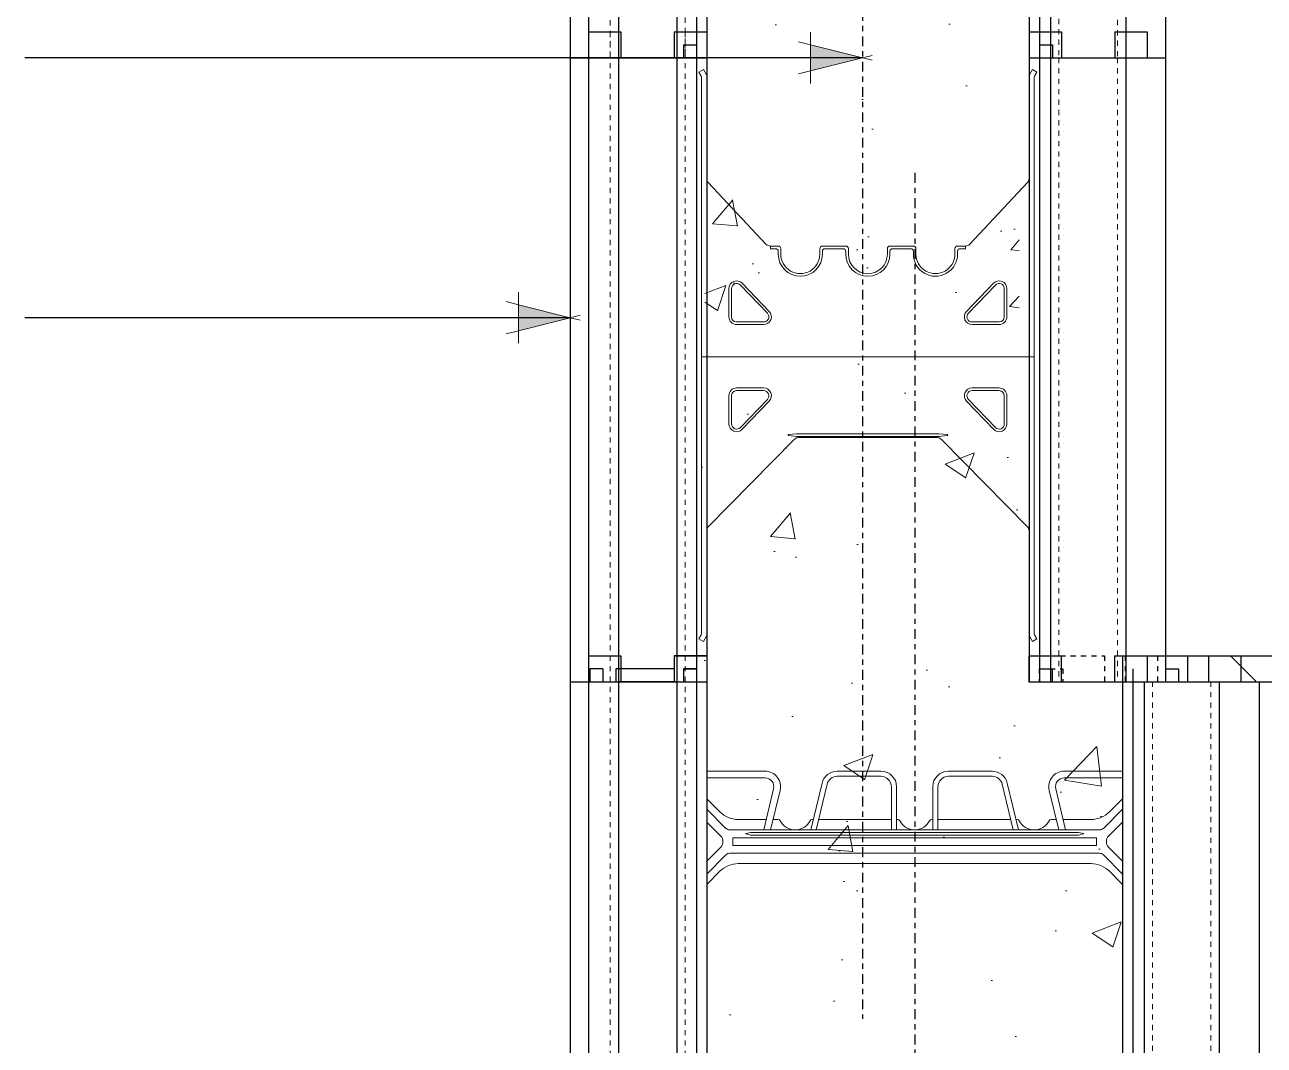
# Model space of a CAD drawing. Header units: inches. Extents: x -106.5 to -32.3, y 209.8 to 294.3.
# Drawn here: x -93.17 to -69.32, y 261.83 to 281.46 of the extents above; entities that cross this region are included whole.
import ezdxf

# ---------------------------------------------------------------- set-up
doc = ezdxf.new("R2010")
doc.units = ezdxf.units.IN
doc.header["$MEASUREMENT"] = 0
for name, pattern in [('CENTER', [2, 1.25, -0.25, 0.25, -0.25]), ('DASHED2', [0.375, 0.25, -0.125]), ('HIDDEN', [0.375, 0.25, -0.125])]:
    doc.linetypes.add(name, pattern=pattern)
for name, color, linetype, lineweight in [('A2 Hatch', 8, 'Continuous', 9), ('DETAILS', 7, 'Continuous', 13), ('DIM', 3, 'Continuous', 13), ('REBAR', 2, 'CENTER', 30)]:
    doc.layers.add(name, color=color, linetype=linetype, lineweight=lineweight)
doc.styles.add('ARCTEXT', font='arctext.shx', dxfattribs={"width": 0.85})
doc.dimstyles.new('ARCTEXT1-4', dxfattribs={"dimtxt": 4, "dimasz": 2, "dimexe": 2, "dimexo": 2, "dimgap": 2, "dimtad": 1, "dimdec": 4, "dimzin": 3, "dimdsep": 46, "dimlunit": 4, "dimtxsty": 'ARCTEXT', "dimblk": 'ARCHTICK', "dimcen": 2, "dimaunit": 1, "dimadec": 0, "dimazin": 0, "dimtfac": 1, "dimtdec": 4, "dimtmove": 2, "dimatfit": 3, "dimldrblk": 'arrow', "dimfxl": 0, "dimtolj": 1, "dimtzin": 0, "dimarcsym": 0})

# ---------------------------------------------------------------- blocks, each defined once
blk = doc.blocks.new('_ArchTick')
at = {"color": 0, "linetype": 'ByBlock', "const_width": 0.15}
blk.add_lwpolyline([(-0.5, -0.5), (0.5, 0.5)], dxfattribs=at)
blk = doc.blocks.new('arrow')
at = {"layer": 'DIM'}
blk.add_hatch(color=253, dxfattribs=at).paths.add_polyline_path([(-2, 0.5), (-2, -0.5), (0, 0)])
at = {"layer": 'DIM', "lineweight": 9}
for points in [[(-2, 0.9831764405007561), (-2, 0.5), (-2.46875, 0.6171875)], [(0.3742552490839444, 0.0935638122700766), (0, 0)], [(0.3742552490839444, -0.0935638122700766), (0, 0)], [(-2, -0.9831764405007561), (-2, -0.5), (-2.46875, -0.6171875)]]:
    blk.add_lwpolyline(points, dxfattribs=at)
at = {"layer": 'DIM', "lineweight": 15}
blk.add_lwpolyline([(0, 0), (-2, -0.5), (-2, 0.5), (0, 0)], dxfattribs=at)

msp = doc.modelspace()

# ---------------------------------------------------------------- hatches: boundary and pattern name
at = {"layer": 'A2 Hatch', "ltscale": 0.15}
h = msp.add_hatch(dxfattribs=at)
h.set_pattern_fill('AR-CONC', color=256, scale=0.8, style=0)
h.set_pattern_definition([(49.99999999999999, (-6462.453448994974, 1641.199042429756), (5.738081460806028, -0.5020170798607609), [0.6000000000000001, -6.600000000000001]), (355, (-6462.453448994974, 1641.199042429756), (-1.110010668904, 6.017537069600095), [0.48, -5.28]), (100.4514, (-6461.975275554973, 1641.157207709756), (4.628075053712172, 5.515516336487629), [0.5099215199999998, -5.609136895999997]), (46.18420000000001, (-6462.453448994974, 1642.799042429756), (8.537928389005156, -1.324152114632145), [0.9, -9.9]), (96.6356, (-6461.741955034973, 1642.688695973756), (7.477301644389627, 7.792942967203534), [0.7648823039999996, -8.413703999999994]), (351.1842, (-6462.453448994974, 1642.799042429756), (7.477295561069018, 7.792948807402597), [0.7200000000000001, -7.920000000000001]), (21, (-6461.653448994974, 1642.399042429756), (4.775256416947694, -3.220951125322711), [0.6000000000000001, -6.600000000000001]), (326.0000000000001, (-6461.653448994974, 1642.399042429756), (1.946522655372654, 5.801200360374825), [0.48, -5.28]), (71.4514, (-6461.255511130974, 1642.130629581756), (6.72178102865192, 2.580243973679619), [0.5099215200000001, -5.609136896]), (37.50000000000001, (-6462.453448994974, 1641.199042429756), (0.09727884253832536, 2.663150830650492), [0, -5.216, 0, -5.36, 0, -5.300000000000001]), (7.499999999999999, (-6462.453448994974, 1641.199042429756), (2.104556299537189, 3.155293695058882), [0, -3.056, 0, -5.096, 0, -2.02]), (327.5, (-6464.237448994974, 1641.199042429756), (4.270579489379273, -0.1804389738750384), [0, -2, 0, -6.24, 0, -8.28]), (317.5, (-6465.037448994974, 1641.199042429756), (4.66548935473909, 0.8008398586585411), [0, -2.6, 0, -4.144, 0, -5.88])])
h.paths.add_polyline_path([(-78.04227284207633, 291.1512644696313), (-80.02869239595935, 290.4775849239045), (-80.22869239595826, 233.4617929078313), (-77.35873194336824, 234.4351188349624), (-78.29477496016813, 237.1951464529052), (-73.6985808824557, 232.5989523751923), (-74.63462389925559, 235.3589799931351), (-72.02869239595753, 236.2427624488132), (-72.03298968345558, 268.8246777399522), (-74.03298968345558, 268.8246777399504), (-74.0329896834574, 292.5109832922276), (-75.3181647979655, 292.075125627804), (-74.38212178116379, 289.3150980098608), (-78.97831585887621, 293.9112920875737)])
h = msp.add_hatch(dxfattribs=at)
h.set_pattern_fill('ANSI32', color=256, scale=5, angle=90, style=0)
h.set_pattern_definition([(135, (-3316.197850116678, 609.3364192927315), (-1.325825214724777, -1.325825214724776), []), (135, (-3316.197850116678, 610.2203027677315), (-1.325825214724777, -1.325825214724776), [])])
edge = h.paths.add_edge_path()
edge.add_line((-70.04458326327773, 269.3192884694649), (-42.66656147189866, 269.3192884694649))
edge.add_line((-70.04458326327773, 268.8192884694649), (-42.66651599439507, 268.8192884694649))
edge.add_line((-42.66656147189866, 269.3192884694649), (-42.66656147189866, 268.8192884694649))
edge.add_line((-70.04458326327773, 269.3192884694649), (-70.04458326327773, 268.8192884694649))

# ---------------------------------------------------------------- linework, layer by layer
at = {"color": 1}
for p, q in [((-71.21958326327882, 293.4651293362422), (-71.21958326327882, 280.8193004399625)), ((-71.98458326327824, 293.2056852266267), (-71.98458326327824, 280.8193004399625)), ((-73.6445832632781, 292.6427084658917), (-73.6445832632781, 280.8193004399625)), ((-73.42958326327795, 292.715624130685), (-73.42958326327795, 280.8193004399625)), ((-73.84458326328246, 292.5748799405008), (-73.84458326327882, 280.8193004399625)), ((-80.24458326327846, 290.4616543806922), (-80.24458326327846, 280.8193004399625)), ((-80.04458326327773, 290.472195653417), (-80.04458326327773, 280.8193004399625)), ((-80.61958326327664, 290.3443014204788), (-80.61958326327664, 280.8193004399625)), ((-81.74458326328028, 289.9922425398336), (-81.74458326327664, 280.8193004399625)), ((-82.31958326327555, 289.8123013341717), (-82.31958326327737, 280.8193004399625)), ((-82.66958326327773, 289.7027719046378), (-82.66958326327773, 280.8193004399625)), ((-82.31958326327737, 281.3193004399625), (-81.69458326327737, 281.3193004399625)), ((-82.31958326327737, 281.3193004399625), (-82.31958326327737, 268.8193004399625)), ((-81.74458326327664, 281.3193004399625), (-81.74458326327664, 268.8193004399625)), ((-81.69458326327737, 281.3193004399625), (-81.69458326327737, 280.8193004399625)), ((-80.66958326327773, 281.3193004399625), (-80.66958326327955, 280.8193004399625)), ((-80.66958326327955, 281.3193004399625), (-80.04458326327955, 281.3193004399625)), ((-80.61958326327664, 281.3193004399625), (-80.61958326327664, 268.8193004399625)), ((-80.04458326327773, 281.3193004399625), (-80.04458326327773, 268.8193004399625)), ((-80.04458326327773, 281.3193004399625), (-80.04458326327773, 280.8193004399625)), ((-73.84458326327882, 281.3193004399625), (-73.84458326327882, 268.8193004399625)), ((-73.84458326327882, 281.3193004399625), (-73.21958326327882, 281.3193004399625)), ((-73.844583263277, 281.3193004399627), (-73.844583263277, 280.8193004399625)), ((-73.21958326327882, 281.3193004399627), (-73.21958326327882, 280.8193004399625)), ((-72.19458326327737, 281.3193004399625), (-72.19458326327737, 280.8193004399625)), ((-72.19458326327737, 281.3193004399625), (-71.56958326327737, 281.3193004399625)), ((-71.56958326327737, 281.3193004399625), (-71.56958326327737, 280.8193004399625)), ((-80.49458326327846, 281.0693004399625), (-80.49458326327846, 280.8193004399625)), ((-80.49458326327846, 281.0693004399625), (-80.24458326327846, 281.0693004399625)), ((-80.24458326327846, 281.0693004399625), (-80.24458326327846, 268.8193004399625)), ((-73.6445832632781, 281.0693004399625), (-73.6445832632781, 268.8193004399625)), ((-73.6445832632781, 281.0693004399625), (-73.3945832632781, 281.0693004399625)), ((-73.3945832632781, 281.0693004399625), (-73.3945832632781, 280.8193004399625)), ((-82.66958326327773, 280.8193004399625), (-82.66958326327773, 268.8193004399625)), ((-82.66958326327773, 280.8193004399625), (-80.49458326327664, 280.8193004399625)), ((-82.66958326327773, 280.8193004399625), (-80.04458326327773, 280.8193004399625)), ((-82.66958326327773, 280.8192884694649), (-80.04458326327773, 280.8192884694649)), ((-82.66958326327773, 280.8192884694649), (-80.49458326327664, 280.8192884694649)), ((-80.61958326327664, 280.8193004399625), (-81.74458326327846, 280.8193004399625)), ((-80.61958326327664, 280.8192884694649), (-81.74458326327846, 280.8192884694649)), ((-80.24458326327846, 280.8193004399625), (-80.04458326327955, 280.8193004399625)), ((-80.24458326327846, 280.8192884694649), (-80.04458326327955, 280.8192884694649)), ((-73.84458326327882, 280.8193004399625), (-73.6445832632781, 280.8193004399625)), ((-73.844583263277, 280.8193004399625), (-71.21958326327882, 280.8193004399625)), ((-73.42958326327795, 280.8193004399625), (-71.21958326327882, 280.8193004399625)), ((-73.42958326327795, 280.8193004399625), (-73.42958326327795, 268.8193004399625)), ((-71.98458326327824, 280.8193004399625), (-71.98458326327824, 268.8193004399625)), ((-71.21958326327882, 280.8193004399625), (-71.21958326327882, 268.8193004399625)), ((-82.31958326327737, 269.3193004399584), (-81.69458326327737, 269.3193004399584)), ((-82.31958326327737, 269.3193004399584), (-81.69458326327737, 269.3193004399584)), ((-82.31958326327737, 269.3193004399584), (-81.69458326327737, 269.3193004399584)), ((-82.31958326327737, 269.3193004399584), (-81.69458326327737, 269.3193004399584)), ((-82.31958326327737, 269.3193004399584), (-81.69458326327737, 269.3193004399584)), ((-82.31958326327737, 269.3193004399584), (-81.69458326327737, 269.3193004399584)), ((-82.31958326327737, 269.3193004399584), (-81.69458326327737, 269.3193004399584)), ((-82.31958326327737, 269.3193004399586), (-81.69458326327737, 269.3193004399586)), ((-82.31958326327737, 269.3192884694649), (-81.69458326327737, 269.3192884694649)), ((-82.31958326327737, 269.3192884694649), (-82.31958326327737, 256.8192884694649)), ((-81.74458326327664, 269.3192884694649), (-81.74458326327664, 256.8192884694649)), ((-81.69458326327737, 269.3193004399584), (-81.69458326327737, 268.8193004399584)), ((-81.69458326327737, 269.3193004399584), (-81.69458326327737, 268.8193004399584)), ((-81.69458326327737, 269.3193004399584), (-81.69458326327737, 268.8193004399584)), ((-81.69458326327737, 269.3193004399584), (-81.69458326327737, 268.8193004399584)), ((-81.69458326327737, 269.3193004399584), (-81.69458326327737, 268.8193004399584)), ((-81.69458326327737, 269.3193004399584), (-81.69458326327737, 268.8193004399584)), ((-81.69458326327737, 269.3193004399584), (-81.69458326327737, 268.8193004399584)), ((-81.69458326327737, 269.3193004399586), (-81.69458326327737, 268.8193004399586)), ((-81.69458326327737, 269.3192884694649), (-81.69458326327737, 268.8192884694649)), ((-80.66958326327773, 269.3193004399584), (-80.66958326327955, 268.8193004399582)), ((-80.66958326327955, 269.3193004399584), (-80.04458326327955, 269.3193004399584)), ((-80.66958326327773, 269.3193004399584), (-80.66958326327955, 268.8193004399582)), ((-80.66958326327955, 269.3193004399584), (-80.04458326327955, 269.3193004399584)), ((-80.66958326327773, 269.3193004399584), (-80.66958326327955, 268.8193004399584)), ((-80.66958326327955, 269.3193004399584), (-80.04458326327955, 269.3193004399584)), ((-80.66958326327773, 269.3193004399584), (-80.66958326327955, 268.8193004399584)), ((-80.66958326327955, 269.3193004399584), (-80.04458326327955, 269.3193004399584)), ((-80.66958326327955, 269.3193004399584), (-80.66958326327955, 268.8193004399584)), ((-80.66958326327955, 269.3193004399584), (-80.04458326327955, 269.3193004399584)), ((-80.66958326327773, 269.3193004399584), (-80.66958326327955, 268.8193004399584)), ((-80.66958326327955, 269.3193004399584), (-80.04458326327955, 269.3193004399584)), ((-80.66958326327773, 269.3193004399584), (-80.66958326327955, 268.8193004399584)), ((-80.66958326327955, 269.3193004399584), (-80.04458326327955, 269.3193004399584)), ((-80.66958326327773, 269.3193004399627), (-80.66958326327773, 268.8193004399625)), ((-80.04458326327773, 269.3193004399625), (-80.66958326327773, 269.3193004399625)), ((-80.66958326327773, 269.3193004399586), (-80.66958326327955, 268.8193004399586)), ((-80.66958326327955, 269.3193004399586), (-80.04458326327955, 269.3193004399586)), ((-80.66958326327773, 269.3193004399627), (-80.66958326327773, 268.8193004399627)), ((-80.04458326327955, 269.3193004399627), (-80.66958326327955, 269.3193004399627)), ((-80.66958326327773, 269.3192884694649), (-80.66958326327955, 268.8192884694649)), ((-80.66958326327955, 269.3192884694649), (-80.04458326327955, 269.3192884694649)), ((-80.66958326327773, 269.3192884694652), (-80.66958326327773, 268.8192884694652)), ((-80.04458326327773, 269.3192884694652), (-80.66958326327773, 269.3192884694652)), ((-80.61958326327664, 269.3192884694649), (-80.61958326327664, 256.8192884694649)), ((-80.04458326327773, 269.3193004399584), (-80.04458326327773, 268.8193004399584)), ((-80.04458326327773, 269.3193004399584), (-80.04458326327773, 268.8193004399584)), ((-80.04458326327773, 269.3193004399584), (-80.04458326327773, 268.8193004399584)), ((-80.04458326327773, 269.3193004399584), (-80.04458326327773, 268.8193004399584)), ((-80.04458326327773, 269.3193004399584), (-80.04458326327773, 268.8193004399584)), ((-80.04458326327773, 269.3193004399625), (-80.04458326327773, 268.8193004399625)), ((-80.04458326327773, 269.3193004399586), (-80.04458326327773, 268.8193004399586)), ((-80.04458326327773, 269.3193004399627), (-80.04458326327955, 268.8193004399625)), ((-80.04458326327773, 269.3193004399625), (-80.04458326327773, 268.8193004399625)), ((-80.04458326327773, 269.3192884694649), (-80.04458326327773, 256.8192884694649)), ((-80.04458326327773, 269.3192884694649), (-80.04458326327773, 268.8192884694649)), ((-80.04458326327773, 269.3192884694652), (-80.04458326327773, 268.8192884694649)), ((-73.84888055077687, 269.3193004399586), (-73.84888055077505, 268.8193004399584)), ((-73.84888055077687, 269.3193004399584), (-73.22388055077687, 269.3193004399584)), ((-73.84888055077687, 269.3193004399586), (-73.84888055077505, 268.8193004399586)), ((-73.6445832632781, 269.3193004399627), (-73.6445832632781, 268.8193004399625)), ((-73.22388055077687, 269.3193004399586), (-73.22388055077687, 268.8193004399584)), ((-72.19888055077541, 269.3193004399584), (-72.19888055077541, 268.8193004399584)), ((-72.19888055077541, 269.3193004399584), (-71.57388055077541, 269.3193004399584)), ((-72.04458326327773, 269.3192884694649), (-72.04458326327773, 256.8192884694649)), ((-71.57388055077541, 269.3193004399584), (-71.57388055077541, 268.8193004399584)), ((-71.41958326327773, 269.3192884694649), (-70.79458326327773, 269.3192884694649)), ((-70.79458326327773, 269.3192884694649), (-70.79458326327773, 268.8192884694649)), ((-70.3945832632781, 269.3192884694649), (-70.3945832632781, 268.8192884694649)), ((-70.3945832632781, 269.3192884694649), (-69.7695832632781, 269.3192884694649)), ((-69.7695832632781, 269.3192884694649), (-69.7695832632781, 268.8192884694649)), ((-82.29458326327773, 269.0693004399625), (-82.29458326327773, 268.8193004399625)), ((-82.04458326327773, 269.0693004399625), (-82.29458326327773, 269.0693004399625)), ((-82.29458326327773, 269.0693004399627), (-82.29458326327773, 268.8193004399627)), ((-82.04458326327773, 269.0693004399627), (-82.29458326327773, 269.0693004399627)), ((-82.29458326327773, 269.0692884694652), (-82.29458326327773, 268.8192884694652)), ((-82.04458326327773, 269.0692884694652), (-82.29458326327773, 269.0692884694652)), ((-82.04458326327773, 269.0693004399625), (-82.04458326327773, 268.8193004399625)), ((-82.04458326327773, 269.0693004399627), (-82.04458326327955, 268.8193004399627)), ((-82.04458326327773, 269.0692884694652), (-82.04458326327773, 268.8192884694652)), ((-80.66958326327773, 269.0693004399625), (-81.79458326327773, 269.0693004399625)), ((-81.79458326327773, 269.0693004399625), (-81.79458326327773, 268.8193004399625)), ((-80.66958326327773, 269.0693004399627), (-81.79458326327773, 269.0693004399627)), ((-81.79458326327773, 269.0693004399627), (-81.79458326327955, 268.8193004399627)), ((-80.66958326327773, 269.0692884694652), (-81.79458326327773, 269.0692884694652)), ((-81.79458326327773, 269.0692884694652), (-81.79458326327773, 268.8192884694652)), ((-80.49458326327846, 269.0693004399584), (-80.49458326327846, 268.8193004399584)), ((-80.49458326327846, 269.0693004399584), (-80.24458326327846, 269.0693004399584)), ((-80.49458326327846, 269.0693004399584), (-80.49458326327846, 268.8193004399584)), ((-80.49458326327846, 269.0693004399584), (-80.24458326327846, 269.0693004399584)), ((-80.49458326327846, 269.0693004399584), (-80.49458326327846, 268.8193004399584)), ((-80.49458326327846, 269.0693004399584), (-80.24458326327846, 269.0693004399584)), ((-80.49458326327846, 269.0693004399584), (-80.49458326327846, 268.8193004399584)), ((-80.49458326327846, 269.0693004399584), (-80.24458326327846, 269.0693004399584)), ((-80.49458326327664, 269.0693004399584), (-80.49458326327664, 268.8193004399584)), ((-80.49458326327664, 269.0693004399584), (-80.24458326327664, 269.0693004399584)), ((-80.49458326327846, 269.0693004399584), (-80.49458326327846, 268.8193004399584)), ((-80.49458326327846, 269.0693004399584), (-80.24458326327846, 269.0693004399584)), ((-80.49458326327846, 269.0693004399584), (-80.49458326327846, 268.8193004399584)), ((-80.49458326327846, 269.0693004399584), (-80.24458326327846, 269.0693004399584)), ((-80.49458326327846, 269.0693004399625), (-80.49458326327846, 268.8193004399625)), ((-80.24458326327846, 269.0693004399625), (-80.49458326327846, 269.0693004399625)), ((-80.49458326327846, 269.0693004399586), (-80.49458326327846, 268.8193004399586)), ((-80.49458326327846, 269.0693004399586), (-80.24458326327846, 269.0693004399586)), ((-80.49458326327664, 269.0693004399625), (-80.49458326327664, 268.8193004399625)), ((-80.24458326327664, 269.0693004399625), (-80.49458326327664, 269.0693004399625)), ((-80.49458326327846, 269.0692884694649), (-80.49458326327846, 268.8192884694649)), ((-80.49458326327846, 269.0692884694649), (-80.24458326327846, 269.0692884694649)), ((-80.49458326327846, 269.0692884694649), (-80.49458326327846, 268.8192884694649)), ((-80.24458326327846, 269.0692884694649), (-80.49458326327846, 269.0692884694649)), ((-80.24458326327846, 269.0693004399625), (-80.24458326327846, 268.8193004399625)), ((-80.24458326327664, 269.0693004399625), (-80.24458326327846, 268.8193004399625)), ((-80.24458326327846, 269.0692884694649), (-80.24458326327846, 256.8192884694649)), ((-80.24458326327846, 269.0692884694649), (-80.24458326327846, 268.8192884694649)), ((-73.64888055077614, 269.0693004399584), (-73.39888055077614, 269.0693004399584)), ((-73.39888055077614, 269.0693004399584), (-73.39888055077614, 268.8193004399584)), ((-71.844583263277, 269.0692884694649), (-71.844583263277, 256.8192884694649)), ((-71.219583263277, 269.0692884694649), (-70.969583263277, 269.0692884694649)), ((-70.969583263277, 269.0692884694649), (-70.969583263277, 268.8192884694649)), ((-82.66958326327773, 268.8193004399584), (-80.04458326327773, 268.8193004399584)), ((-82.66958326327773, 268.8193004399584), (-80.04458326327773, 268.8193004399584)), ((-82.66958326327773, 268.8193004399584), (-80.49458326327664, 268.8193004399584)), ((-82.66958326327773, 268.8193004399584), (-80.49458326327664, 268.8193004399584)), ((-82.66958326327773, 268.8193004399584), (-80.04458326327773, 268.8193004399584)), ((-82.66958326327773, 268.8193004399584), (-80.04458326327773, 268.8193004399584)), ((-82.66958326327773, 268.8193004399584), (-80.04458326327773, 268.8193004399584)), ((-82.66958326327773, 268.8193004399584), (-80.49458326327664, 268.8193004399584)), ((-82.66958326327773, 268.8193004399584), (-80.49458326327664, 268.8193004399584)), ((-82.66958326327773, 268.8193004399584), (-80.04458326327773, 268.8193004399584)), ((-82.66958326327773, 268.8193004399584), (-80.04458326327955, 268.8193004399584)), ((-82.66958326327773, 268.8193004399584), (-80.49458326327664, 268.8193004399584)), ((-82.66958326327773, 268.8193004399584), (-80.49458326327664, 268.8193004399584)), ((-82.66958326327773, 268.8193004399584), (-80.04458326327773, 268.8193004399584)), ((-82.66958326327773, 268.8193004399584), (-80.49458326327664, 268.8193004399584)), ((-82.66958326327773, 268.8193004399586), (-80.49458326327664, 268.8193004399586)), ((-82.66958326327773, 268.8193004399586), (-80.04458326327773, 268.8193004399586)), ((-82.66958326327773, 268.8193004399625), (-80.04458326327773, 268.8193004399625)), ((-82.66958326327773, 268.8192884694649), (-82.66958326327773, 256.8192884694649)), ((-82.66958326327773, 268.8192884694649), (-80.49458326327664, 268.8192884694649)), ((-82.66958326327773, 268.8192884694649), (-80.04458326327773, 268.8192884694649)), ((-80.61958326327664, 268.8193004399584), (-81.74458326327846, 268.8193004399584)), ((-80.61958326327664, 268.8193004399584), (-81.74458326327846, 268.8193004399584)), ((-80.61958326327664, 268.8193004399584), (-81.74458326327846, 268.8193004399584)), ((-80.61958326327664, 268.8193004399584), (-81.74458326327846, 268.8193004399584)), ((-80.61958326327664, 268.8193004399584), (-81.74458326327664, 268.8193004399584)), ((-80.61958326327664, 268.8193004399584), (-81.74458326327846, 268.8193004399584)), ((-80.61958326327664, 268.8193004399584), (-81.74458326327846, 268.8193004399584)), ((-80.61958326327664, 268.8193004399586), (-81.74458326327846, 268.8193004399586)), ((-80.61958326327664, 268.8192884694649), (-81.74458326327846, 268.8192884694649)), ((-80.24458326327846, 268.8193004399584), (-80.04458326327955, 268.8193004399584)), ((-80.24458326327846, 268.8193004399584), (-80.04458326327955, 268.8193004399584)), ((-80.24458326327846, 268.8193004399584), (-80.04458326327955, 268.8193004399584)), ((-80.24458326327846, 268.8193004399584), (-80.04458326327955, 268.8193004399584)), ((-80.24458326327664, 268.8193004399584), (-80.04458326327955, 268.8193004399584)), ((-80.24458326327846, 268.8193004399584), (-80.04458326327955, 268.8193004399584)), ((-80.24458326327846, 268.8193004399584), (-80.04458326327955, 268.8193004399584)), ((-80.24458326327846, 268.8193004399586), (-80.04458326327955, 268.8193004399586)), ((-80.24458326327846, 268.8192884694649), (-80.04458326327955, 268.8192884694649)), ((-73.84888055077687, 268.8193004399584), (-73.64888055077614, 268.8193004399584)), ((-73.84458326327882, 268.8193004399584), (-71.42388055077578, 268.8193004399584)), ((-73.84458326327882, 268.8193004399586), (-71.42388055077578, 268.8193004399586)), ((-73.844583263277, 268.8193004399625), (-71.21958326327882, 268.8193004399625)), ((-73.63388055077672, 268.8193004399584), (-71.42388055077578, 268.8193004399584)), ((-71.62958326327686, 268.8192884694649), (-69.41958326327773, 268.8192884694649)), ((-71.62958326327686, 268.8192884694649), (-71.62958326327686, 256.8192884694649)), ((-71.41958326327773, 268.8193004399584), (-71.219583263277, 268.8193004399584)), ((-71.41958326327773, 268.8193004399586), (-71.219583263277, 268.8193004399586)), ((-71.41958326327773, 268.8192884694649), (-71.219583263277, 268.8192884694649)), ((-70.18458326327715, 268.8192884694649), (-70.18458326327715, 256.8192884694649)), ((-69.41958326327773, 268.8192884694649), (-69.41958326327773, 256.8192884694649))]:
    msp.add_line(p, q, dxfattribs=at)
at = {"color": 1, "linetype": 'HIDDEN', "ltscale": 0.02}
for p, q in [((-82.31958326327737, 281.3193004399625), (-81.69458326327737, 281.3193004399625)), ((-82.31958326327737, 281.3193004399625), (-82.31958326327737, 280.8193004399625)), ((-81.69458326327737, 281.3193004399625), (-81.69458326327737, 280.8193004399625)), ((-80.66958326327773, 281.3193004399625), (-80.66958326327955, 280.8193004399625)), ((-80.66958326327955, 281.3193004399625), (-80.04458326327955, 281.3193004399625)), ((-73.844583263277, 281.3193004399627), (-73.219583263277, 281.3193004399627)), ((-73.219583263277, 281.3193004399627), (-73.219583263277, 280.8193004399627)), ((-72.19458326327555, 281.3193004399627), (-72.19458326327555, 280.8193004399627)), ((-72.19458326327555, 281.3193004399627), (-71.56958326327555, 281.3193004399627)), ((-71.56958326327555, 281.3193004399627), (-71.56958326327555, 280.8193004399627)), ((-73.64458326327627, 281.0693004399627), (-73.64458326327627, 280.8193004399625)), ((-73.64458326327627, 281.0693004399627), (-73.39458326327627, 281.0693004399627)), ((-73.39458326327627, 281.0693004399627), (-73.39458326327627, 280.8193004399627)), ((-82.31958326327737, 269.3193004399584), (-81.69458326327737, 269.3193004399584)), ((-82.31958326327737, 269.3193004399584), (-82.31958326327737, 268.8193004399584)), ((-82.31958326327737, 269.3193004399584), (-81.69458326327737, 269.3193004399584)), ((-82.31958326327737, 269.3193004399584), (-81.69458326327737, 269.3193004399584)), ((-82.31958326327737, 269.3193004399584), (-82.31958326327737, 268.8193004399584)), ((-82.31958326327737, 269.3193004399584), (-81.69458326327737, 269.3193004399584)), ((-82.31958326327737, 269.3193004399584), (-82.31958326327737, 268.8193004399584)), ((-82.31958326327737, 269.3193004399584), (-81.69458326327737, 269.3193004399584)), ((-82.31958326327737, 269.3193004399584), (-81.69458326327737, 269.3193004399584)), ((-82.31958326327737, 269.3193004399584), (-82.31958326327737, 268.8193004399584)), ((-82.31958326327737, 269.3193004399584), (-81.69458326327737, 269.3193004399584)), ((-82.31958326327737, 269.3193004399584), (-81.69458326327737, 269.3193004399584)), ((-82.31958326327737, 269.3193004399584), (-82.31958326327737, 268.8193004399584)), ((-82.31958326327737, 269.3193004399586), (-81.69458326327737, 269.3193004399586)), ((-82.31958326327737, 269.3193004399586), (-82.31958326327737, 268.8193004399586)), ((-82.31958326327737, 269.3193004399625), (-81.69458326327737, 269.3193004399625)), ((-82.31958326327737, 269.3193004399625), (-82.31958326327737, 268.8193004399625)), ((-82.31958326327737, 269.3192884694649), (-81.69458326327737, 269.3192884694649)), ((-82.31958326327737, 269.3192884694649), (-82.31958326327737, 268.8192884694649)), ((-81.69458326327737, 269.3193004399584), (-81.69458326327737, 268.8193004399584)), ((-81.69458326327737, 269.3193004399584), (-81.69458326327737, 268.8193004399584)), ((-81.69458326327737, 269.3193004399584), (-81.69458326327737, 268.8193004399584)), ((-81.69458326327737, 269.3193004399584), (-81.69458326327737, 268.8193004399584)), ((-81.69458326327737, 269.3193004399584), (-81.69458326327737, 268.8193004399584)), ((-81.69458326327737, 269.3193004399584), (-81.69458326327737, 268.8193004399584)), ((-81.69458326327737, 269.3193004399584), (-81.69458326327737, 268.8193004399584)), ((-81.69458326327737, 269.3193004399584), (-81.69458326327737, 268.8193004399584)), ((-81.69458326327737, 269.3193004399586), (-81.69458326327737, 268.8193004399586)), ((-81.69458326327737, 269.3193004399625), (-81.69458326327737, 268.8193004399625)), ((-81.69458326327737, 269.3192884694649), (-81.69458326327737, 268.8192884694649)), ((-80.66958326327773, 269.3193004399584), (-80.66958326327955, 268.8193004399584)), ((-80.66958326327955, 269.3193004399584), (-80.04458326327955, 269.3193004399584)), ((-80.66958326327773, 269.3193004399584), (-80.66958326327955, 268.8193004399582)), ((-80.66958326327955, 269.3193004399584), (-80.04458326327955, 269.3193004399584)), ((-80.66958326327773, 269.3193004399584), (-80.66958326327955, 268.8193004399584)), ((-80.66958326327955, 269.3193004399584), (-80.04458326327955, 269.3193004399584)), ((-80.66958326327773, 269.3193004399584), (-80.66958326327955, 268.8193004399584)), ((-80.66958326327955, 269.3193004399584), (-80.04458326327955, 269.3193004399584)), ((-80.66958326327773, 269.3193004399584), (-80.66958326327955, 268.8193004399584)), ((-80.66958326327955, 269.3193004399584), (-80.04458326327955, 269.3193004399584)), ((-80.66958326327773, 269.3193004399584), (-80.66958326327955, 268.8193004399584)), ((-80.66958326327955, 269.3193004399584), (-80.04458326327955, 269.3193004399584)), ((-80.66958326327955, 269.3193004399584), (-80.66958326327955, 268.8193004399584)), ((-80.66958326327955, 269.3193004399584), (-80.04458326327955, 269.3193004399584)), ((-80.66958326327773, 269.3193004399584), (-80.66958326327955, 268.8193004399584)), ((-80.66958326327955, 269.3193004399584), (-80.04458326327955, 269.3193004399584)), ((-80.66958326327773, 269.3193004399586), (-80.66958326327955, 268.8193004399586)), ((-80.66958326327955, 269.3193004399586), (-80.04458326327955, 269.3193004399586)), ((-80.66958326327773, 269.3193004399625), (-80.66958326327955, 268.8193004399625)), ((-80.66958326327955, 269.3193004399625), (-80.04458326327955, 269.3193004399625)), ((-80.66958326327773, 269.3192884694649), (-80.66958326327955, 268.8192884694649)), ((-80.66958326327955, 269.3192884694649), (-80.04458326327955, 269.3192884694649)), ((-73.84888055077505, 269.3193004399586), (-73.22388055077505, 269.3193004399586)), ((-73.84888055077505, 269.3193004399586), (-73.22388055077505, 269.3193004399586)), ((-73.6445832632781, 269.3193004399627), (-72.3945832632781, 269.3193004399627)), ((-73.22388055077687, 269.3193004399589), (-73.22388055077687, 268.8193004399586)), ((-73.22388055077687, 269.3193004399591), (-73.22388055077687, 268.8193004399586)), ((-72.3945832632781, 269.3193004399627), (-72.3945832632781, 268.8193004399627)), ((-72.19888055077541, 269.3193004399586), (-72.19888055077541, 268.8193004399586)), ((-72.19888055077541, 269.3193004399586), (-71.57388055077541, 269.3193004399586)), ((-72.19888055077541, 269.3193004399586), (-72.19888055077541, 268.8193004399586)), ((-72.19888055077541, 269.3193004399586), (-71.57388055077541, 269.3193004399586)), ((-71.99458326327664, 269.3193004399627), (-71.99458326327664, 268.8193004399627)), ((-71.99458326327664, 269.3193004399627), (-71.36958326327664, 269.3193004399627)), ((-71.57388055077541, 269.3193004399586), (-71.57388055077541, 268.8193004399586)), ((-71.57388055077541, 269.3193004399586), (-71.57388055077541, 268.8193004399586)), ((-71.36958326327664, 269.3193004399627), (-71.36958326327664, 268.8193004399627)), ((-73.64888055077614, 269.0693004399586), (-73.64888055077432, 268.8193004399584)), ((-73.64888055077614, 269.0693004399586), (-73.39888055077614, 269.0693004399586)), ((-73.64888055077614, 269.0693004399586), (-73.64888055077432, 268.8193004399586)), ((-73.64888055077614, 269.0693004399586), (-73.39888055077614, 269.0693004399586)), ((-73.44458326327737, 269.0693004399627), (-73.19458326327737, 269.0693004399627)), ((-73.39888055077614, 269.0693004399586), (-73.39888055077614, 268.8193004399586)), ((-73.39888055077614, 269.0693004399586), (-73.39888055077614, 268.8193004399586)), ((-73.19458326327737, 269.0693004399627), (-73.19458326327737, 268.8193004399627))]:
    msp.add_line(p, q, dxfattribs=at)
at = {"ltscale": 0.15}
for p, q in [((-81.69458326327737, 280.8193004399625), (-80.66958326327773, 280.8193004399625)), ((-81.69458326327737, 280.8192884694649), (-80.66958326327773, 280.8192884694649)), ((-72.04888055077578, 269.3192884694649), (-42.66656147189866, 269.3192884694649)), ((-81.69458326327737, 268.8193004399584), (-80.66958326327773, 268.8193004399584)), ((-81.69458326327737, 268.8193004399584), (-80.66958326327773, 268.8193004399584)), ((-81.69458326327737, 268.8193004399584), (-80.66958326327773, 268.8193004399584)), ((-81.69458326327737, 268.8193004399584), (-80.66958326327773, 268.8193004399584)), ((-81.69458326327737, 268.8193004399584), (-80.66958326327955, 268.8193004399584)), ((-81.69458326327737, 268.8193004399584), (-80.66958326327773, 268.8193004399584)), ((-81.69458326327737, 268.8193004399584), (-80.66958326327773, 268.8193004399584)), ((-81.69458326327737, 268.8193004399586), (-80.66958326327773, 268.8193004399586)), ((-81.69458326327737, 268.8192884694649), (-80.66958326327773, 268.8192884694649)), ((-69.41958326327773, 268.8192884694649), (-42.66651599439689, 268.8192884694649))]:
    msp.add_line(p, q, dxfattribs=at)
at = {"layer": 'A2 Hatch', "linetype": 'DASHED2', "ltscale": 0.15}
for p, q in [((-72.14458326327627, 293.1514224063151), (-72.1445832632781, 280.8193004399625)), ((-73.2695832632781, 292.769886950997), (-73.2695832632781, 280.8193004399625)), ((-80.45958326327678, 290.394372016837), (-80.45958326327678, 280.8193004399625)), ((-81.90458326327831, 289.9421719434768), (-81.90458326327831, 280.8193004399625)), ((-81.90458326327831, 281.3193004399625), (-81.90458326327831, 268.8193004399625)), ((-80.4595832632786, 281.3193004399625), (-80.45958326327678, 268.8193004399625)), ((-73.2695832632781, 280.8193004399625), (-73.2695832632781, 268.8193004399625)), ((-72.1445832632781, 280.8193004399625), (-72.1445832632781, 268.8193004399625)), ((-81.90458326327831, 269.3192884694649), (-81.90458326327831, 256.8192884694649)), ((-80.4595832632786, 269.3192884694649), (-80.45958326327678, 256.8192884694649)), ((-71.469583263277, 268.8192884694649), (-71.469583263277, 256.8192884694649)), ((-70.344583263277, 268.8192884694649), (-70.344583263277, 256.8192884694649))]:
    msp.add_line(p, q, dxfattribs=at)
at = {"layer": 'DETAILS', "color": 6, "lineweight": 20}
for p, q in [((-80.19697094771624, 280.5461823220955), (-80.11036840733874, 280.5961823220955)), ((-80.15128199309044, 280.4670467313363), (-80.19697094771624, 280.5461823220955)), ((-80.1445832632781, 280.4443004399625), (-80.14458326327991, 269.7465541485885)), ((-80.14458326327991, 280.4054441909584), (-80.14458326327991, 280.4420467313362)), ((-80.11036840733874, 280.5961823220955), (-80.05128199309007, 280.4938416505806)), ((-80.04458326327955, 280.4688416505808), (-80.04458326327773, 278.4895314687217)), ((-73.84458326328064, 278.4895314687217), (-73.84458326327882, 280.4688416505808)), ((-73.8378845334683, 280.4938416505809), (-73.77879811921963, 280.5961823220955)), ((-73.77879811921963, 280.5961823220955), (-73.69219557884213, 280.5461823220955)), ((-73.74458326328028, 280.4443004399625), (-73.74458326328028, 269.7465541485885)), ((-73.74458326328028, 280.4420467313362), (-73.74458326328028, 280.4054441909584)), ((-73.69219557884213, 280.5461823220955), (-73.73788453346793, 280.4670467313363)), ((-80.04458326327773, 278.4895314687217), (-80.04458326327773, 271.7278790837261)), ((-80.01672887506908, 278.4202782859029), (-78.89910020777103, 277.2300472571437)), ((-74.99006631878552, 277.2300472571437), (-73.87244453117825, 278.4202782859036)), ((-73.84458326327882, 271.7278790837261), (-73.84458326328064, 278.4895314687217)), ((-78.82696147566827, 277.1993004399626), (-78.81958326327737, 277.1993004399626)), ((-78.66958326327591, 277.1993004399626), (-78.82696147566827, 277.1993004399626)), ((-78.81958326327737, 277.1993004399626), (-78.81958326327737, 277.1493004399626)), ((-78.81958326327737, 277.1493004399626), (-78.719583263277, 277.1493004399626)), ((-78.66958326327591, 277.0993004399625), (-78.66958326327773, 277.0443004399626)), ((-78.61958326327664, 277.0443004399626), (-78.61958326327664, 277.1493004399626)), ((-77.86958326327664, 277.1493004399626), (-77.86958326327664, 277.0443004399624)), ((-77.36958326327664, 277.1993004399626), (-77.81958326327737, 277.1993004399626)), ((-77.81958326327737, 277.0443004399622), (-77.81958326327737, 277.0993004399627)), ((-77.7695832632781, 277.1493004399626), (-77.41958326327773, 277.1493004399626)), ((-77.36958326327664, 277.0993004399625), (-77.36958326327846, 277.0443004399597)), ((-77.31958326327737, 277.0443004399597), (-77.31958326327737, 277.1493004399626)), ((-76.56958326327918, 277.1493004399626), (-76.56958326327918, 277.0443004399597)), ((-76.06958326327918, 277.1993004399626), (-76.51958326327991, 277.1993004399626)), ((-76.5195832632781, 277.0443004399597), (-76.5195832632781, 277.0993004399625)), ((-76.46958326327882, 277.1493004399626), (-76.11958326328028, 277.1493004399626)), ((-76.06958326327918, 277.0993004399627), (-76.06958326327918, 277.0443004399622)), ((-76.01958326327991, 277.0443004399624), (-76.01958326327991, 277.1493004399626)), ((-75.26958326327991, 277.1493004399626), (-75.26958326327991, 277.0443004399626)), ((-75.0622050508901, 277.1993004399626), (-75.21958326327882, 277.1993004399626)), ((-75.21958326327882, 277.0443004399626), (-75.21958326328064, 277.0993004399625)), ((-75.16958326327955, 277.1493004399626), (-75.06958326327918, 277.1493004399626)), ((-75.06958326327918, 277.1493004399626), (-75.06958326327918, 277.1993004399626)), ((-75.06958326327918, 277.1993004399626), (-75.0622050508901, 277.1993004399626)), ((-79.61958326327664, 276.3803234856985), (-79.61958326327664, 275.8393004399625)), ((-79.56958326327555, 276.3803234856985), (-79.56958326327737, 275.8393004399625)), ((-78.8780624072661, 275.9085536227815), (-79.39744453117243, 276.4495766685175)), ((-78.84199304121472, 275.9431802141908), (-79.36137516512105, 276.484203259927)), ((-74.5277913614355, 276.484203259927), (-75.04717348534183, 275.9431802141908)), ((-74.49172199538413, 276.4495766685175), (-75.01110411929045, 275.9085536227815)), ((-74.319583263281, 275.8393004399625), (-74.319583263281, 276.3803234856985)), ((-74.26958326327991, 275.8393004399625), (-74.26958326327991, 276.3803234856985)), ((-79.469583263277, 275.7393004399626), (-78.95020113937068, 275.7393004399626)), ((-79.469583263277, 275.6893004399626), (-78.95020113937068, 275.6893004399626)), ((-74.9389653871877, 275.7393004399626), (-74.41958326327955, 275.7393004399626)), ((-74.9389653871877, 275.6893004399626), (-74.41958326327955, 275.6893004399626)), ((-80.14458326327991, 275.0693004399625), (-73.74458326328028, 275.0693004399625)), ((-78.95020113937068, 274.4693004399626), (-79.469583263277, 274.4693004399626)), ((-74.41958326327955, 274.4693004399626), (-74.9389653871877, 274.4693004399626)), ((-79.61958326327664, 274.3193004399625), (-79.61958326327664, 273.7782773942265)), ((-79.56958326327737, 274.3193004399627), (-79.56958326327555, 273.7782773942265)), ((-78.95020113937068, 274.4193004399626), (-79.469583263277, 274.4193004399626)), ((-79.39744453117243, 273.7090242114077), (-78.8780624072661, 274.2500472571437)), ((-75.01110411929045, 274.2500472571437), (-74.49172199538413, 273.7090242114077)), ((-74.41958326327955, 274.4193004399626), (-74.9389653871877, 274.4193004399626)), ((-74.319583263281, 273.7782773942265), (-74.319583263281, 274.3193004399625)), ((-74.26958326327991, 273.7782773942265), (-74.26958326327991, 274.3193004399625)), ((-79.36137516512105, 273.6743976199982), (-78.84199304121472, 274.2154206657342)), ((-75.04717348534183, 274.2154206657342), (-74.5277913614355, 273.6743976199982)), ((-78.31485374377559, 273.5893004399625), (-78.4709638333789, 273.5742169291029)), ((-78.4709638333789, 273.5543839508221), (-78.31485374377559, 273.5393004399625)), ((-76.94458326327737, 273.5893004399627), (-78.31485374377559, 273.5893004399625)), ((-78.31485374377559, 273.5393004399625), (-76.94458326327737, 273.5393004399625)), ((-78.25745122892118, 273.5193004399625), (-76.94458326327737, 273.5193004399625)), ((-75.57431278278096, 273.5893004399627), (-76.94458326327737, 273.5893004399627)), ((-76.94458326327737, 273.5393004399625), (-75.57431278278096, 273.5393004399625)), ((-76.94458326327737, 273.5193004399625), (-75.63171529763537, 273.5193004399625)), ((-75.41820269317765, 273.5742169291029), (-75.57431278278096, 273.5893004399627)), ((-75.57431278278096, 273.5393004399625), (-75.41820269317765, 273.5543839508221)), ((-80.0152939413984, 271.7985897618446), (-78.3635172461, 273.4753664571404)), ((-75.52564928045837, 273.4753664571404), (-73.87387258515997, 271.7985897618446)), ((-80.04458326327773, 269.7197592293439), (-80.04458326327955, 271.7278790837258)), ((-73.84458326327882, 271.7278790837258), (-73.84458326327882, 269.7197592293439)), ((-80.15128199308862, 269.7215541485884), (-80.19697094771624, 269.6424185578287)), ((-80.1445832632781, 269.7831566889663), (-80.1445832632781, 269.7465541485885)), ((-80.11036840733692, 269.5924185578292), (-80.05128199309007, 269.6947592293441)), ((-73.8378845334683, 269.6947592293441), (-73.77879811921963, 269.5924185578292)), ((-73.74458326328028, 269.7465541485885), (-73.74458326328028, 269.7831566889668)), ((-73.69219557884213, 269.6424185578294), (-73.73788453346793, 269.7215541485884)), ((-80.19697094771624, 269.6424185578287), (-80.11036840733692, 269.5924185578292)), ((-73.77879811921963, 269.5924185578292), (-73.69219557884213, 269.6424185578294))]:
    msp.add_line(p, q, dxfattribs=at)
for points in [[(-78.81541272925466, 265.969288469465), (-78.63224101971724, 266.7289686342515, 0.4853378929632635), (-78.9238831304902, 267.0992884694651), (-80.04458326327955, 267.0992884694651)], [(-76.39283002564304, 265.969288469465), (-76.39283002564304, 266.799288469465, 0.414213562373095), (-76.69283002564413, 267.0992884694651), (-77.53519478597087, 267.0992884694651, 0.3464949689054692), (-77.82683689674383, 266.8696083046789), (-78.0439192045215, 265.969288469465)], [(-74.04524732203214, 265.969288469465), (-74.26232962981163, 266.8696083046789, 0.3464949689054692), (-74.55397174058277, 267.0992884694651), (-75.39633650091133, 267.0992884694651, 0.414213562373095), (-75.6963365009106, 266.799288469465), (-75.6963365009106, 265.969288469465)], [(-72.04458326327773, 267.0992884694651), (-73.16528339606526, 267.0992884694651, 0.4853378929632634), (-73.4569255068364, 266.7289686342515), (-73.2737537973008, 265.969288469465)], [(-79.19521477126187, 265.969288469465), (-79.29521477126224, 265.969288469465), (-79.54521477126224, 265.969288469465), (-78.94913827354145, 265.969288469465), (-78.7586192677191, 266.7594405628438, 0.4853378929632635), (-78.9238831304902, 266.969288469465), (-80.04458326327955, 266.969288469465)], [(-76.4928300256434, 265.969288469465), (-76.4928300256434, 266.799288469465, 0.414213562373095), (-76.69283002564413, 266.9992884694648), (-77.53519478597087, 266.9992884694648, 0.3464949689054692), (-77.7296228598189, 266.8461683596074), (-77.94105340122411, 265.969288469465)], [(-74.14811312533135, 265.969288469465), (-74.35954366673474, 266.8461683596074, 0.3464949689054692), (-74.55397174058277, 266.9992884694652), (-75.39633650091133, 266.9992884694648, 0.414213562373095), (-75.59633650091206, 266.799288469465), (-75.59633650091206, 265.969288469465)], [(-72.04458326327773, 266.969288469465), (-73.16528339606526, 266.969288469465, 0.4853378929632634), (-73.33054725883454, 266.7594405628442), (-73.14002825301219, 265.969288469465), (-72.5439517552914, 265.969288469465), (-72.7939517552914, 265.969288469465), (-72.89395175529177, 265.969288469465)], [(-80.04458326327773, 266.5686569614791), (-79.79166138066836, 266.3157350788706, 0.1989123673788307), (-79.43810799007593, 266.1692884694648), (-78.90091489796038, 266.1692884694648)], [(-80.04458326327773, 266.368656961477), (-79.67450409314375, 265.9985777913462, 0.1989123673782989), (-79.60379341502636, 265.969288469465), (-76.04458326327773, 265.9692884694646, -0.2793220653060733), (-76.33034049124768, 266.1424340241438, 0.279322065306064), (-76.37466072701869, 266.1692884694648)], [(-75.71450579953677, 266.1692884694648, 0.279322065306064), (-75.75882603626457, 266.1424340246449, -0.2793220653060733), (-76.04458326327591, 265.969288469465), (-72.4853731115291, 265.969288469465, 0.1989123673782991), (-72.41466243340989, 265.9985777913462), (-72.04458326327955, 266.3686569614742)], [(-73.18825162859326, 266.1692884694648), (-72.6510585364777, 266.1692884694648, 0.1989123673788307), (-72.29750514588528, 266.3157350788706), (-72.04458326327955, 266.5686569614763)], [(-80.04458326327773, 265.369919977451), (-79.77628078844106, 265.6382224522863, 0.4142135623745726), (-79.77628078844106, 265.850354486643), (-80.04458326327955, 266.1186569614802)], [(-78.01386512756659, 266.1692884694648, 0.279322065306064), (-78.05818536429621, 266.1424340246449, -0.6059183769079624), (-78.6296998192775, 266.1424340241438, 0.2793220653054725), (-78.6740200550467, 266.1692884694648), (-78.76718935367359, 266.1692884694648), (-78.6740200550467, 266.1692884694648)], [(-73.41514647150694, 266.1692884694648), (-73.32197717288005, 266.1692884694648), (-73.41514647150694, 266.1692884694648, 0.2793220653054727), (-73.45946670823656, 266.1424340246449, -0.6059183769079625), (-74.03098116321786, 266.1424340241438, 0.279322065306064), (-74.07530139898705, 266.1692884694648)], [(-72.04458326327955, 266.1186569614779), (-72.31288573811258, 265.850354486643, 0.4142135623745726), (-72.31288573811258, 265.6382224522863), (-72.04458326327773, 265.3699199774537)], [(-72.04458326327955, 265.119919977456), (-72.41466243340989, 265.4899991475841, 0.1989123673781766), (-72.4853731115291, 265.5192884694648), (-76.04458326327773, 265.5192884694648), (-79.60379341502636, 265.5192884694648, 0.1989123673781765), (-79.67450409314375, 265.4899991475841), (-80.04458326327773, 265.1199199774533)], [(-72.04458326327773, 264.9199199774575), (-72.29750514588528, 265.1728418600605, 0.1989123673777966), (-72.65105853647589, 265.3192884694649), (-76.04458326327773, 265.3192884694649), (-79.43810799007775, 265.3192884694649, 0.1989123673777966), (-79.79166138066836, 265.1728418600605), (-80.04458326327773, 264.9199199774539)]]:
    msp.add_lwpolyline(points, format="xyb", dxfattribs=at)
for points in [[(-77.99569582894043, 266.1692884694648), (-78.01386512756659, 266.1692884694648)], [(-76.4928300256434, 266.1692884694648), (-77.89283002564486, 266.1692884694648)], [(-76.39283002564304, 266.1692884694648), (-76.37466072701869, 266.1692884694648)], [(-75.6963365009106, 266.1692884694648), (-75.71450579953677, 266.1692884694648)], [(-75.59633650091024, 266.1692884694648), (-74.1963365009106, 266.1692884694648)], [(-74.09347069761321, 266.1692884694648), (-74.07530139898705, 266.1692884694648)], [(-76.04458326327591, 265.8192884694649), (-72.5439517552914, 265.8192884694649), (-72.5439517552914, 265.6692884694648), (-76.04458326327773, 265.6692884694648), (-79.54521477126224, 265.6692884694648), (-79.54521477126224, 265.8192884694649)]]:
    msp.add_lwpolyline(points, close=True, dxfattribs=at)
msp.add_lwpolyline([(-76.04458326327773, 265.9192884694648), (-79.19521477126187, 265.9192884694648), (-79.29294237813707, 265.8971988969656, 0.780776406404415), (-79.29294237813707, 265.8913780419648), (-79.19521477126187, 265.8692884694651), (-76.04458326327591, 265.8692884694651), (-72.89395175529177, 265.8692884694651), (-72.79622414841657, 265.8913780419648, 0.780776406404415), (-72.79622414841657, 265.8971988969656), (-72.89395175529177, 265.9192884694648)], format="xyb", close=True, dxfattribs=at)
for centre, radius, start, end in [((-80.19458326327918, 280.4420467313357), 0.0500000000001819, 4.559643191346098e-10, 30.00000000044188), ((-80.09458326327882, 280.4688416505805), 0.04999999999972133, 3.256887993818641e-10, 30.00000000050934), ((-73.79458326327955, 280.4688416505805), 0.0500000000001819, 149.9999999997347, 179.9999999997395), ((-73.69458326327918, 280.4420467313357), 0.05000000000020042, 149.9999999995581, 179.999999999544), ((-79.94459014296632, 278.4895314687215), 0.09999999999990905, 179.9999999998697, 223.8308606719414), ((-73.94458326327918, 278.489531468723), 0.0999999999994431, 316.1691393271925, 359.9999999992444), ((-78.82696147566827, 277.2993004399627), 0.1000000000001911, 223.8308606720888, 270), ((-78.719583263277, 277.0993004399625), 0.0500000000001819, 359.9999999998697, 90), ((-78.66958326327591, 277.1493004399624), 0.0500000000001819, 1.302755197527456e-10, 90), ((-77.81958326327737, 277.1493004399624), 0.0500000000001819, 90, 179.9999999998697), ((-77.7695832632781, 277.0993004399625), 0.0500000000001819, 90, 179.9999999996743), ((-77.41958326327773, 277.0993004399625), 0.0500000000001819, 359.9999999998697, 90), ((-77.36958326327664, 277.1493004399624), 0.0500000000001819, 1.302755197527456e-10, 90), ((-76.51958326327991, 277.1493004399624), 0.05000000000012506, 90, 179.9999999998697), ((-76.46958326327882, 277.0993004399625), 0.0500000000001819, 90, 180), ((-76.11958326328028, 277.0993004399625), 0.0500000000001819, 2.605510395054913e-10, 90), ((-76.06958326327918, 277.1493004399624), 0.0500000000001819, 1.302755197527456e-10, 90), ((-75.21958326327882, 277.1493004399624), 0.0500000000001819, 90, 179.9999999998697), ((-75.16958326327955, 277.0993004399625), 0.0500000000001819, 90, 180), ((-75.0622050508901, 277.2993004399627), 0.1000000000001364, 270.0000000002084, 316.1691393280954), ((-78.24458326327664, 277.0443004399624), 0.4250000000001819, 179.999999999987, 359.999999999987), ((-78.24458326327664, 277.0443004399624), 0.3749999999995453, 179.999999999987, 0), ((-76.94458326327737, 277.0443004399597), 0.4250000000001819, 180, 270), ((-76.94458326327737, 277.0443004399597), 0.3749999999998295, 180, 269.9999999998957), ((-76.94458326327737, 277.0443004399592), 0.4249999999997272, 270.0000000001042, 6.513775987637282e-11), ((-76.94458326327737, 277.0443004399592), 0.3749999999995453, 270.0000000001042, 5.211020790109826e-11), ((-75.6445832632781, 277.0443004399624), 0.4249999999997272, 180.000000000013, 1.302755197527456e-11), ((-75.64458326327991, 277.0443004399624), 0.375, 180.000000000013, 1.302755197527456e-11), ((-79.46958326327518, 276.3803234856985), 0.1499999999999651, 43.83086067208882, 179.9999999999739), ((-79.46958326327518, 276.3803234856985), 0.1000000000001123, 43.8308606720704, 180), ((-74.41958326327955, 276.3803234856985), 0.1500000000000909, 2.605510395054913e-11, 136.1691393279112), ((-74.41958326327955, 276.3803234856985), 0.09999999999990905, 0, 136.1691393279296), ((-78.95020113937068, 275.8393004399627), 0.1500000000000909, 270.0000000002084, 43.83086067193221), ((-78.95020113937068, 275.8393004399625), 0.1000000000000227, 270, 43.83086067204277), ((-74.93896538718587, 275.8393004399627), 0.150000000000175, 136.1691393280678, 269.9999999997916), ((-74.9389653871877, 275.8393004399627), 0.1000000000000336, 136.1691393279572, 270), ((-79.469583263277, 275.8393004399622), 0.1499999999996362, 179.9999999999609, 270.0000000002084), ((-79.46958326327518, 275.8393004399627), 0.1000000000003638, 180.0000000001303, 269.9999999996873), ((-74.41958326327955, 275.8393004399622), 0.1499999999998067, 269.9999999997916, 6.513775987637282e-11), ((-74.41958326327955, 275.8393004399627), 0.1000000000001364, 270.0000000002084, 359.9999999998958), ((-79.469583263277, 274.3193004399627), 0.1499999999998636, 89.99999999979156, 180.0000000000651), ((-78.95020113937068, 274.3193004399625), 0.150000000000175, 316.1691393280678, 89.99999999979156), ((-74.93896538718587, 274.3193004399625), 0.1500000000001478, 90.00000000020843, 223.8308606719322), ((-74.41958326327955, 274.3193004399627), 0.1499999999996362, 359.9999999999349, 90.00000000020843), ((-79.46958326327518, 274.3193004399623), 0.1000000000001364, 90.00000000020843, 179.9999999998697), ((-78.95020113937068, 274.3193004399625), 0.1000000000000336, 316.1691393279572, 90), ((-74.9389653871877, 274.3193004399625), 0.1000000000000227, 90, 223.8308606720428), ((-74.41958326327955, 274.3193004399623), 0.1000000000003638, 9.119286382692197e-11, 89.99999999968735), ((-79.46958326327518, 273.7782773942265), 0.1500000000000909, 180.0000000000261, 316.1691393279112), ((-79.46958326327518, 273.7782773942265), 0.09999999999990905, 179.9999999999609, 316.1691393279572), ((-74.41958326327955, 273.7782773942265), 0.1499999999999651, 223.8308606720888, 359.999999999974), ((-74.41958326327955, 273.7782773942265), 0.1000000000000336, 223.8308606720428, 3.908265592582369e-11), ((-78.46967416554259, 273.5643004399626), 0.01000000000002194, 97.40989078445409, 262.5901092155459), ((-78.25745122892118, 273.3693004399627), 0.1499999999998163, 90, 135.0000000000184), ((-75.63171529763537, 273.3693004399627), 0.1499999999998067, 44.99999999998158, 90), ((-75.41949236101397, 273.5643004399626), 0.009999999999965573, 277.409890784454, 82.59010921554591), ((-80.04458326327773, 272.9825786618148), 0.09999999999991362, 179.9999999996873, 209.7448812966047), ((-79.94458326327918, 271.7278790837263), 0.09999999999990905, 135.0000000001474, 180.0000000001303), ((-73.94458326327918, 271.7278790837263), 0.09999999999990435, 359.9999999998958, 44.99999999985261), ((-80.19458326327918, 269.7465541485888), 0.04999999999972715, 329.9999999994902, 359.9999999996743), ((-80.09458326327882, 269.7197592293444), 0.04999999999977817, 329.9999999993477, 359.9999999995441), ((-73.79458326327955, 269.7197592293444), 0.04999999999972715, 180.000000000456, 210.0000000006523), ((-73.694583263281, 269.7465541485888), 0.04999999999972133, 180.0000000003257, 210.0000000005093)]:
    msp.add_arc(centre, radius, start, end, dxfattribs=at)
at = {"layer": 'REBAR', "ltscale": 0.15}
for p, q in [((-77.04673190702675, 291.9584279979181), (-77.04673190702675, 262.3316532126532)), ((-76.04458326327773, 278.6054276061091), (-76.04458326327773, 234.9236746182077))]:
    msp.add_line(p, q, dxfattribs=at)

# ---------------------------------------------------------------- leaders
at = {"layer": 'DIM'}
for points in [[(-77.04673190702675, 280.8192884694649), (-87.8595394963159, 280.8197080896821), (-93.16526638003421, 280.8198264669447)], [(-82.66958326327773, 275.8214371132149), (-89.40595799621593, 275.821856733432), (-93.16526638003421, 275.8220665435406)]]:
    msp.add_leader(points, dimstyle='ARCTEXT1-4', override={"dimasz": 0.5, "dimtad": 0}, dxfattribs=at)

doc.saveas('drawing.dxf')
